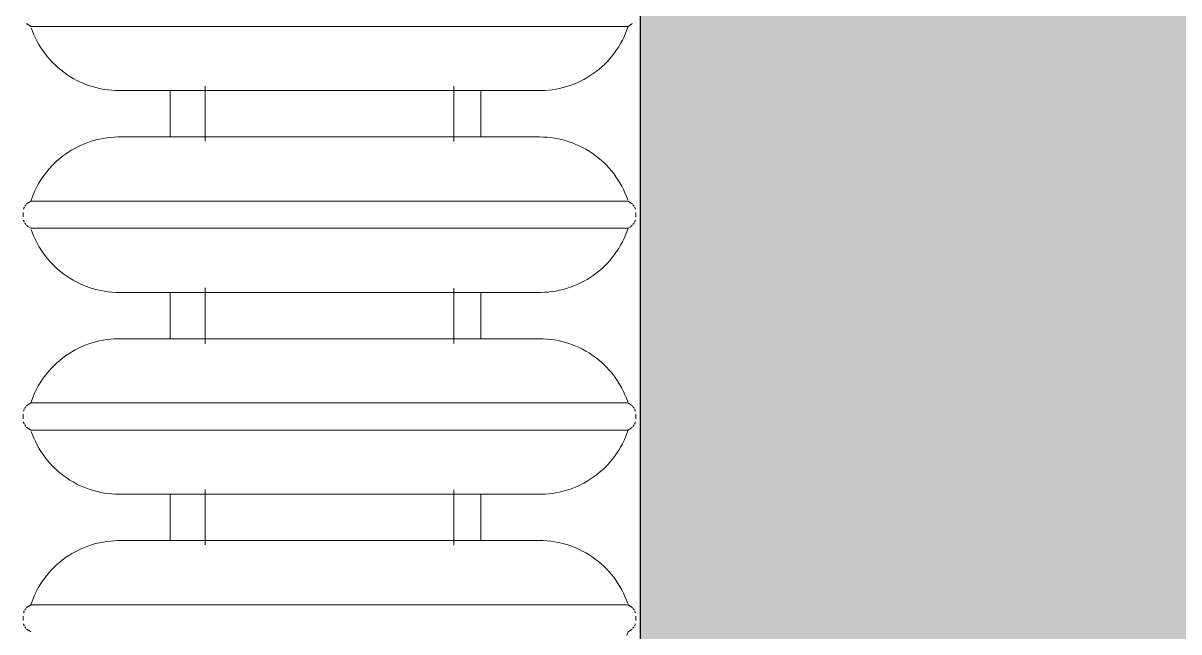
# Model space of a CAD drawing. Header units: inches. Extents: x -1176 to 1551, y -3558 to 978.
# Drawn here: x 454.34 to 472.95, y 618.21 to 628.02 of the extents above; entities that cross this region are included whole.
import ezdxf

# ---------------------------------------------------------------- set-up
doc = ezdxf.new("R2010")
doc.units = ezdxf.units.IN
doc.header["$MEASUREMENT"] = 0
doc.linetypes.add('Demolished', pattern=[0.1875, 0.125, -0.0625])
for name, color, linetype, lineweight in [('A-GENM', 13, 'Demolished', 9), ('A-WALL', 113, 'Continuous', 18), ('A-WALL-PATT', 111, 'Continuous', 18)]:
    doc.layers.add(name, color=color, linetype=linetype, lineweight=lineweight)

# ---------------------------------------------------------------- blocks, each defined once
blk = doc.blocks.new('Cast_Iron_Radiator_8182 - Cast_Iron_Radiator_8182-V65-1st Floor Demo')
at = {"layer": 'A-GENM', "linetype": 'Continuous'}
for p, q in [((3.807, 4.848), (3.782, 4.809)), ((4, 4.933), (3.963, 4.933)), ((4.037, 4.933), (4, 4.933)), ((4.218, 4.809), (4.193, 4.848)), ((7.057, 4.848), (7.032, 4.809)), ((7.25, 4.933), (7.213, 4.933)), ((7.287, 4.933), (7.25, 4.933)), ((7.468, 4.809), (7.443, 4.848)), ((10.307, 4.848), (10.282, 4.809)), ((10.5, 4.933), (10.463, 4.933)), ((10.537, 4.933), (10.5, 4.933)), ((10.718, 4.809), (10.693, 4.848)), ((13.557, 4.848), (13.532, 4.809)), ((4.218, 1), (4.218, 4.809)), ((7.032, 1), (7.032, 4.809)), ((7.468, 1), (7.468, 4.809)), ((10.282, 1), (10.282, 4.809)), ((10.718, 1), (10.718, 4.809)), ((13.532, 1), (13.532, 4.809)), ((6.003, 2.562), (5.247, 2.562)), ((9.253, 2.562), (8.497, 2.562)), ((12.503, 2.562), (11.747, 2.562)), ((6.072, 2), (5.182, 2)), ((9.322, 2), (8.423, 2)), ((12.572, 2), (11.682, 2)), ((4.218, -1), (4.218, 1)), ((5.252, -1), (5.252, 1)), ((5.998, 1), (5.998, -1)), ((7.032, -1), (7.032, 1)), ((7.468, -1), (7.468, 1)), ((8.502, -1), (8.502, 1)), ((9.248, 1), (9.248, -1)), ((10.282, -1), (10.282, 1)), ((10.718, -1), (10.718, 1)), ((11.752, -1), (11.752, 1)), ((12.498, 1), (12.498, -1)), ((13.532, -1), (13.532, 1)), ((4.218, -4.809), (4.218, -1)), ((7.032, -4.809), (7.032, -1)), ((7.468, -4.809), (7.468, -1)), ((10.282, -4.809), (10.282, -1)), ((10.718, -4.809), (10.718, -1)), ((13.532, -4.809), (13.532, -1)), ((5.178, -2), (6.068, -2)), ((8.428, -2), (9.318, -2)), ((11.678, -2), (12.568, -2)), ((5.249, -2.438), (6.004, -2.438)), ((8.499, -2.438), (9.254, -2.438)), ((11.749, -2.438), (12.504, -2.438)), ((3.782, -4.809), (3.807, -4.848)), ((4.193, -4.848), (4.218, -4.809)), ((7.032, -4.809), (7.057, -4.848)), ((7.443, -4.848), (7.468, -4.809)), ((10.282, -4.809), (10.307, -4.848)), ((10.693, -4.848), (10.718, -4.809)), ((13.532, -4.809), (13.557, -4.848)), ((3.963, -4.933), (4, -4.933)), ((4, -4.933), (4.037, -4.933)), ((7.213, -4.933), (7.25, -4.933)), ((7.25, -4.933), (7.287, -4.933)), ((10.463, -4.933), (10.5, -4.933)), ((10.5, -4.933), (10.537, -4.933))]:
    blk.add_line(p, q, dxfattribs=at)
at = {"layer": 'A-GENM', "linetype": 'Continuous', "flags": 128}
for points in [[(3.807, 4.848), (3.812, 4.854), (3.816, 4.86), (3.821, 4.866), (3.825, 4.872), (3.831, 4.877)], [(3.841, 4.887), (3.847, 4.892), (3.853, 4.896), (3.859, 4.901), (3.865, 4.905)], [(3.878, 4.912), (3.885, 4.915), (3.892, 4.918), (3.899, 4.921), (3.906, 4.924), (3.913, 4.926)], [(4.088, 4.925), (4.095, 4.923), (4.102, 4.921), (4.109, 4.918), (4.116, 4.915), (4.123, 4.912)], [(4.136, 4.904), (4.142, 4.9), (4.148, 4.896), (4.154, 4.891), (4.159, 4.887)], [(4.17, 4.876), (4.175, 4.871), (4.18, 4.865), (4.185, 4.859), (4.189, 4.854), (4.193, 4.848)], [(7.057, 4.848), (7.062, 4.854), (7.066, 4.86), (7.071, 4.866), (7.075, 4.872), (7.081, 4.877)], [(7.091, 4.887), (7.097, 4.892), (7.103, 4.896), (7.109, 4.901), (7.115, 4.905)], [(7.128, 4.912), (7.135, 4.915), (7.142, 4.918), (7.149, 4.921), (7.156, 4.924), (7.163, 4.926)], [(7.338, 4.925), (7.345, 4.923), (7.352, 4.921), (7.359, 4.918), (7.366, 4.915), (7.373, 4.912)], [(7.386, 4.904), (7.392, 4.9), (7.398, 4.896), (7.404, 4.891), (7.409, 4.887)], [(7.42, 4.876), (7.425, 4.871), (7.43, 4.865), (7.435, 4.859), (7.439, 4.854), (7.443, 4.848)], [(10.307, 4.848), (10.312, 4.854), (10.316, 4.86), (10.321, 4.866), (10.325, 4.872), (10.331, 4.877)], [(10.341, 4.887), (10.347, 4.892), (10.353, 4.896), (10.359, 4.901), (10.365, 4.905)], [(10.378, 4.912), (10.385, 4.915), (10.392, 4.918), (10.399, 4.921), (10.406, 4.924), (10.413, 4.926)], [(10.588, 4.925), (10.595, 4.923), (10.602, 4.921), (10.609, 4.918), (10.616, 4.915), (10.623, 4.912)], [(10.636, 4.904), (10.642, 4.9), (10.648, 4.896), (10.654, 4.891), (10.659, 4.887)], [(10.67, 4.876), (10.675, 4.871), (10.68, 4.865), (10.685, 4.859), (10.689, 4.854), (10.693, 4.848)], [(13.557, 4.848), (13.562, 4.854), (13.566, 4.86), (13.571, 4.866), (13.575, 4.872), (13.581, 4.877)], [(4.218, 4.809), (4.275, 4.789), (4.331, 4.767), (4.385, 4.743), (4.439, 4.716), (4.492, 4.688), (4.544, 4.657), (4.594, 4.624), (4.643, 4.59), (4.691, 4.553), (4.737, 4.515), (4.781, 4.474), (4.824, 4.432), (4.865, 4.389), (4.904, 4.343), (4.942, 4.296), (4.977, 4.248), (5.011, 4.198), (5.043, 4.147), (5.072, 4.095), (5.099, 4.042), (5.125, 3.987), (5.148, 3.932), (5.169, 3.876), (5.187, 3.819), (5.203, 3.761), (5.217, 3.703), (5.229, 3.644), (5.238, 3.585), (5.245, 3.525), (5.25, 3.465), (5.252, 3.405), (5.252, 3.383)], [(5.998, 3.383), (5.999, 3.443), (6.003, 3.503), (6.009, 3.563), (6.017, 3.622), (6.028, 3.681), (6.041, 3.74), (6.057, 3.798), (6.074, 3.855), (6.094, 3.911), (6.117, 3.967), (6.141, 4.022), (6.168, 4.076), (6.196, 4.128), (6.227, 4.18), (6.26, 4.23), (6.295, 4.279), (6.332, 4.326), (6.37, 4.372), (6.411, 4.416), (6.453, 4.459), (6.497, 4.5), (6.542, 4.539), (6.589, 4.576), (6.638, 4.612), (6.688, 4.645), (6.739, 4.677), (6.791, 4.706), (6.845, 4.733), (6.899, 4.758), (6.955, 4.781), (7.011, 4.802)], [(7.468, 4.809), (7.525, 4.789), (7.581, 4.767), (7.635, 4.743), (7.689, 4.716), (7.742, 4.688), (7.794, 4.657), (7.844, 4.624), (7.893, 4.59), (7.941, 4.553), (7.987, 4.515), (8.031, 4.474), (8.074, 4.432), (8.115, 4.389), (8.154, 4.343), (8.192, 4.296), (8.227, 4.248), (8.261, 4.198), (8.293, 4.147), (8.322, 4.095), (8.349, 4.042), (8.375, 3.987), (8.398, 3.932), (8.419, 3.876), (8.437, 3.819), (8.453, 3.761), (8.467, 3.703), (8.479, 3.644), (8.488, 3.585), (8.495, 3.525), (8.5, 3.465), (8.502, 3.405), (8.502, 3.383)], [(9.248, 3.383), (9.249, 3.443), (9.253, 3.503), (9.259, 3.563), (9.267, 3.622), (9.278, 3.681), (9.291, 3.74), (9.307, 3.798), (9.324, 3.855), (9.344, 3.911), (9.367, 3.967), (9.391, 4.022), (9.418, 4.076), (9.446, 4.128), (9.477, 4.18), (9.51, 4.23), (9.545, 4.279), (9.582, 4.326), (9.62, 4.372), (9.661, 4.416), (9.703, 4.459), (9.747, 4.5), (9.792, 4.539), (9.839, 4.576), (9.888, 4.612), (9.938, 4.645), (9.989, 4.677), (10.041, 4.706), (10.095, 4.733), (10.149, 4.758), (10.205, 4.781), (10.261, 4.802)], [(10.718, 4.809), (10.775, 4.789), (10.831, 4.767), (10.885, 4.743), (10.939, 4.716), (10.992, 4.688), (11.044, 4.657), (11.094, 4.624), (11.143, 4.59), (11.191, 4.553), (11.237, 4.515), (11.281, 4.474), (11.324, 4.432), (11.365, 4.389), (11.404, 4.343), (11.442, 4.296), (11.477, 4.248), (11.511, 4.198), (11.543, 4.147), (11.572, 4.095), (11.599, 4.042), (11.625, 3.987), (11.648, 3.932), (11.669, 3.876), (11.687, 3.819), (11.703, 3.761), (11.717, 3.703), (11.729, 3.644), (11.738, 3.585), (11.745, 3.525), (11.75, 3.465), (11.752, 3.405), (11.752, 3.383)], [(12.498, 3.383), (12.499, 3.443), (12.503, 3.503), (12.509, 3.563), (12.517, 3.622), (12.528, 3.681), (12.541, 3.74), (12.557, 3.798), (12.574, 3.855), (12.594, 3.911), (12.617, 3.967), (12.641, 4.022), (12.668, 4.076), (12.696, 4.128), (12.727, 4.18), (12.76, 4.23), (12.795, 4.279), (12.832, 4.326), (12.87, 4.372), (12.911, 4.416), (12.953, 4.459), (12.997, 4.5), (13.042, 4.539), (13.089, 4.576), (13.138, 4.612), (13.188, 4.645), (13.239, 4.677), (13.291, 4.706), (13.345, 4.733), (13.399, 4.758), (13.455, 4.781), (13.511, 4.802)], [(5.252, 1), (5.252, 1.095), (5.252, 1.19), (5.252, 1.285), (5.252, 1.38), (5.252, 1.473), (5.252, 1.566), (5.252, 1.659), (5.252, 1.75), (5.252, 1.839), (5.252, 1.928), (5.252, 2.015), (5.252, 2.1), (5.252, 2.184), (5.252, 2.266), (5.252, 2.346), (5.252, 2.423), (5.252, 2.498), (5.252, 2.571), (5.252, 2.642), (5.252, 2.71), (5.252, 2.775), (5.252, 2.837), (5.252, 2.896), (5.252, 2.952), (5.252, 3.005), (5.252, 3.055), (5.252, 3.102), (5.252, 3.145), (5.252, 3.185), (5.252, 3.221), (5.252, 3.254), (5.252, 3.283), (5.252, 3.309), (5.252, 3.33), (5.252, 3.348), (5.252, 3.363), (5.252, 3.373), (5.252, 3.38), (5.252, 3.383), (5.252, 3.383)], [(5.252, 3.383), (5.252, 3.381), (5.252, 3.375), (5.252, 3.366), (5.252, 3.353), (5.252, 3.336), (5.252, 3.315), (5.252, 3.29), (5.252, 3.262), (5.252, 3.23), (5.252, 3.195), (5.252, 3.156), (5.252, 3.114), (5.252, 3.068), (5.252, 3.019), (5.252, 2.967), (5.252, 2.911), (5.252, 2.853), (5.252, 2.792), (5.252, 2.727), (5.252, 2.66), (5.252, 2.591), (5.252, 2.562)], [(5.998, 3.383), (5.998, 3.381), (5.998, 3.375), (5.998, 3.366), (5.998, 3.353), (5.998, 3.336), (5.998, 3.315), (5.998, 3.29), (5.998, 3.262), (5.998, 3.23), (5.998, 3.195), (5.998, 3.156), (5.998, 3.114), (5.998, 3.068), (5.998, 3.019), (5.998, 2.967), (5.998, 2.911), (5.998, 2.853), (5.998, 2.792), (5.998, 2.727), (5.998, 2.66), (5.998, 2.591), (5.998, 2.518), (5.998, 2.444), (5.998, 2.367), (5.998, 2.288), (5.998, 2.206), (5.998, 2.123), (5.998, 2.038), (5.998, 1.952), (5.998, 1.864), (5.998, 1.774), (5.998, 1.683), (5.998, 1.591), (5.998, 1.499), (5.998, 1.405), (5.998, 1.311), (5.998, 1.216), (5.998, 1.121), (5.998, 1.026), (5.998, 1)], [(5.998, 2.571), (5.998, 2.642), (5.998, 2.71), (5.998, 2.775), (5.998, 2.837), (5.998, 2.896), (5.998, 2.952), (5.998, 3.005), (5.998, 3.055), (5.998, 3.102), (5.998, 3.145), (5.998, 3.185), (5.998, 3.221), (5.998, 3.254), (5.998, 3.283), (5.998, 3.309), (5.998, 3.33), (5.998, 3.348), (5.998, 3.363), (5.998, 3.373), (5.998, 3.38), (5.998, 3.383), (5.998, 3.383)], [(8.502, 1), (8.502, 1.095), (8.502, 1.19), (8.502, 1.285), (8.502, 1.38), (8.502, 1.473), (8.502, 1.566), (8.502, 1.659), (8.502, 1.75), (8.502, 1.839), (8.502, 1.928), (8.502, 2.015), (8.502, 2.1), (8.502, 2.184), (8.502, 2.266), (8.502, 2.346), (8.502, 2.423), (8.502, 2.498), (8.502, 2.571), (8.502, 2.642), (8.502, 2.71), (8.502, 2.775), (8.502, 2.837), (8.502, 2.896), (8.502, 2.952), (8.502, 3.005), (8.502, 3.055), (8.502, 3.102), (8.502, 3.145), (8.502, 3.185), (8.502, 3.221), (8.502, 3.254), (8.502, 3.283), (8.502, 3.309), (8.502, 3.33), (8.502, 3.348), (8.502, 3.363), (8.502, 3.373), (8.502, 3.38), (8.502, 3.383), (8.502, 3.383)], [(8.502, 3.383), (8.502, 3.381), (8.502, 3.375), (8.502, 3.366), (8.502, 3.353), (8.502, 3.336), (8.502, 3.315), (8.502, 3.29), (8.502, 3.262), (8.502, 3.23), (8.502, 3.195), (8.502, 3.156), (8.502, 3.114), (8.502, 3.068), (8.502, 3.019), (8.502, 2.967), (8.502, 2.911), (8.502, 2.853), (8.502, 2.792), (8.502, 2.727), (8.502, 2.66), (8.502, 2.591), (8.502, 2.562)], [(9.248, 3.383), (9.248, 3.381), (9.248, 3.375), (9.248, 3.366), (9.248, 3.353), (9.248, 3.336), (9.248, 3.315), (9.248, 3.29), (9.248, 3.262), (9.248, 3.23), (9.248, 3.195), (9.248, 3.156), (9.248, 3.114), (9.248, 3.068), (9.248, 3.019), (9.248, 2.967), (9.248, 2.911), (9.248, 2.853), (9.248, 2.792), (9.248, 2.727), (9.248, 2.66), (9.248, 2.591), (9.248, 2.518), (9.248, 2.444), (9.248, 2.367), (9.248, 2.288), (9.248, 2.206), (9.248, 2.123), (9.248, 2.038), (9.248, 1.952), (9.248, 1.864), (9.248, 1.774), (9.248, 1.683), (9.248, 1.591), (9.248, 1.499), (9.248, 1.405), (9.248, 1.311), (9.248, 1.216), (9.248, 1.121), (9.248, 1.026), (9.248, 1)], [(9.248, 2.571), (9.248, 2.642), (9.248, 2.71), (9.248, 2.775), (9.248, 2.837), (9.248, 2.896), (9.248, 2.952), (9.248, 3.005), (9.248, 3.055), (9.248, 3.102), (9.248, 3.145), (9.248, 3.185), (9.248, 3.221), (9.248, 3.254), (9.248, 3.283), (9.248, 3.309), (9.248, 3.33), (9.248, 3.348), (9.248, 3.363), (9.248, 3.373), (9.248, 3.38), (9.248, 3.383), (9.248, 3.383)], [(11.752, 1), (11.752, 1.095), (11.752, 1.19), (11.752, 1.285), (11.752, 1.38), (11.752, 1.473), (11.752, 1.566), (11.752, 1.659), (11.752, 1.75), (11.752, 1.839), (11.752, 1.928), (11.752, 2.015), (11.752, 2.1), (11.752, 2.184), (11.752, 2.266), (11.752, 2.346), (11.752, 2.423), (11.752, 2.498), (11.752, 2.571), (11.752, 2.642), (11.752, 2.71), (11.752, 2.775), (11.752, 2.837), (11.752, 2.896), (11.752, 2.952), (11.752, 3.005), (11.752, 3.055), (11.752, 3.102), (11.752, 3.145), (11.752, 3.185), (11.752, 3.221), (11.752, 3.254), (11.752, 3.283), (11.752, 3.309), (11.752, 3.33), (11.752, 3.348), (11.752, 3.363), (11.752, 3.373), (11.752, 3.38), (11.752, 3.383), (11.752, 3.383)], [(11.752, 3.383), (11.752, 3.381), (11.752, 3.375), (11.752, 3.366), (11.752, 3.353), (11.752, 3.336), (11.752, 3.315), (11.752, 3.29), (11.752, 3.262), (11.752, 3.23), (11.752, 3.195), (11.752, 3.156), (11.752, 3.114), (11.752, 3.068), (11.752, 3.019), (11.752, 2.967), (11.752, 2.911), (11.752, 2.853), (11.752, 2.792), (11.752, 2.727), (11.752, 2.66), (11.752, 2.591), (11.752, 2.562)], [(12.498, 3.383), (12.498, 3.381), (12.498, 3.375), (12.498, 3.366), (12.498, 3.353), (12.498, 3.336), (12.498, 3.315), (12.498, 3.29), (12.498, 3.262), (12.498, 3.23), (12.498, 3.195), (12.498, 3.156), (12.498, 3.114), (12.498, 3.068), (12.498, 3.019), (12.498, 2.967), (12.498, 2.911), (12.498, 2.853), (12.498, 2.792), (12.498, 2.727), (12.498, 2.66), (12.498, 2.591), (12.498, 2.518), (12.498, 2.444), (12.498, 2.367), (12.498, 2.288), (12.498, 2.206), (12.498, 2.123), (12.498, 2.038), (12.498, 1.952), (12.498, 1.864), (12.498, 1.774), (12.498, 1.683), (12.498, 1.591), (12.498, 1.499), (12.498, 1.405), (12.498, 1.311), (12.498, 1.216), (12.498, 1.121), (12.498, 1.026), (12.498, 1)], [(12.498, 2.571), (12.498, 2.642), (12.498, 2.71), (12.498, 2.775), (12.498, 2.837), (12.498, 2.896), (12.498, 2.952), (12.498, 3.005), (12.498, 3.055), (12.498, 3.102), (12.498, 3.145), (12.498, 3.185), (12.498, 3.221), (12.498, 3.254), (12.498, 3.283), (12.498, 3.309), (12.498, 3.33), (12.498, 3.348), (12.498, 3.363), (12.498, 3.373), (12.498, 3.38), (12.498, 3.383), (12.498, 3.383)], [(5.252, -3.383), (5.252, -3.381), (5.252, -3.375), (5.252, -3.366), (5.252, -3.353), (5.252, -3.336), (5.252, -3.315), (5.252, -3.29), (5.252, -3.262), (5.252, -3.23), (5.252, -3.195), (5.252, -3.156), (5.252, -3.114), (5.252, -3.068), (5.252, -3.019), (5.252, -2.967), (5.252, -2.911), (5.252, -2.853), (5.252, -2.792), (5.252, -2.727), (5.252, -2.66), (5.252, -2.591), (5.252, -2.518), (5.252, -2.444), (5.252, -2.367), (5.252, -2.288), (5.252, -2.206), (5.252, -2.123), (5.252, -2.038), (5.252, -1.952), (5.252, -1.864), (5.252, -1.774), (5.252, -1.683), (5.252, -1.591), (5.252, -1.499), (5.252, -1.405), (5.252, -1.311), (5.252, -1.216), (5.252, -1.121), (5.252, -1.026), (5.252, -1)], [(5.998, -1), (5.998, -1.095), (5.998, -1.19), (5.998, -1.285), (5.998, -1.38), (5.998, -1.473), (5.998, -1.566), (5.998, -1.659), (5.998, -1.75), (5.998, -1.839), (5.998, -1.928), (5.998, -2.015), (5.998, -2.1), (5.998, -2.184), (5.998, -2.266), (5.998, -2.346), (5.998, -2.423), (5.998, -2.498), (5.998, -2.571), (5.998, -2.642), (5.998, -2.71), (5.998, -2.775), (5.998, -2.837), (5.998, -2.896), (5.998, -2.952), (5.998, -3.005), (5.998, -3.055), (5.998, -3.102), (5.998, -3.145), (5.998, -3.185), (5.998, -3.221), (5.998, -3.254), (5.998, -3.283), (5.998, -3.309), (5.998, -3.33), (5.998, -3.348), (5.998, -3.363), (5.998, -3.373), (5.998, -3.38), (5.998, -3.383), (5.998, -3.383)], [(8.502, -3.383), (8.502, -3.381), (8.502, -3.375), (8.502, -3.366), (8.502, -3.353), (8.502, -3.336), (8.502, -3.315), (8.502, -3.29), (8.502, -3.262), (8.502, -3.23), (8.502, -3.195), (8.502, -3.156), (8.502, -3.114), (8.502, -3.068), (8.502, -3.019), (8.502, -2.967), (8.502, -2.911), (8.502, -2.853), (8.502, -2.792), (8.502, -2.727), (8.502, -2.66), (8.502, -2.591), (8.502, -2.518), (8.502, -2.444), (8.502, -2.367), (8.502, -2.288), (8.502, -2.206), (8.502, -2.123), (8.502, -2.038), (8.502, -1.952), (8.502, -1.864), (8.502, -1.774), (8.502, -1.683), (8.502, -1.591), (8.502, -1.499), (8.502, -1.405), (8.502, -1.311), (8.502, -1.216), (8.502, -1.121), (8.502, -1.026), (8.502, -1)], [(9.248, -1), (9.248, -1.095), (9.248, -1.19), (9.248, -1.285), (9.248, -1.38), (9.248, -1.473), (9.248, -1.566), (9.248, -1.659), (9.248, -1.75), (9.248, -1.839), (9.248, -1.928), (9.248, -2.015), (9.248, -2.1), (9.248, -2.184), (9.248, -2.266), (9.248, -2.346), (9.248, -2.423), (9.248, -2.498), (9.248, -2.571), (9.248, -2.642), (9.248, -2.71), (9.248, -2.775), (9.248, -2.837), (9.248, -2.896), (9.248, -2.952), (9.248, -3.005), (9.248, -3.055), (9.248, -3.102), (9.248, -3.145), (9.248, -3.185), (9.248, -3.221), (9.248, -3.254), (9.248, -3.283), (9.248, -3.309), (9.248, -3.33), (9.248, -3.348), (9.248, -3.363), (9.248, -3.373), (9.248, -3.38), (9.248, -3.383), (9.248, -3.383)], [(11.752, -3.383), (11.752, -3.381), (11.752, -3.375), (11.752, -3.366), (11.752, -3.353), (11.752, -3.336), (11.752, -3.315), (11.752, -3.29), (11.752, -3.262), (11.752, -3.23), (11.752, -3.195), (11.752, -3.156), (11.752, -3.114), (11.752, -3.068), (11.752, -3.019), (11.752, -2.967), (11.752, -2.911), (11.752, -2.853), (11.752, -2.792), (11.752, -2.727), (11.752, -2.66), (11.752, -2.591), (11.752, -2.518), (11.752, -2.444), (11.752, -2.367), (11.752, -2.288), (11.752, -2.206), (11.752, -2.123), (11.752, -2.038), (11.752, -1.952), (11.752, -1.864), (11.752, -1.774), (11.752, -1.683), (11.752, -1.591), (11.752, -1.499), (11.752, -1.405), (11.752, -1.311), (11.752, -1.216), (11.752, -1.121), (11.752, -1.026), (11.752, -1)], [(12.498, -1), (12.498, -1.095), (12.498, -1.19), (12.498, -1.285), (12.498, -1.38), (12.498, -1.473), (12.498, -1.566), (12.498, -1.659), (12.498, -1.75), (12.498, -1.839), (12.498, -1.928), (12.498, -2.015), (12.498, -2.1), (12.498, -2.184), (12.498, -2.266), (12.498, -2.346), (12.498, -2.423), (12.498, -2.498), (12.498, -2.571), (12.498, -2.642), (12.498, -2.71), (12.498, -2.775), (12.498, -2.837), (12.498, -2.896), (12.498, -2.952), (12.498, -3.005), (12.498, -3.055), (12.498, -3.102), (12.498, -3.145), (12.498, -3.185), (12.498, -3.221), (12.498, -3.254), (12.498, -3.283), (12.498, -3.309), (12.498, -3.33), (12.498, -3.348), (12.498, -3.363), (12.498, -3.373), (12.498, -3.38), (12.498, -3.383), (12.498, -3.383)], [(5.252, -2.438), (5.252, -2.498), (5.252, -2.571), (5.252, -2.642), (5.252, -2.71), (5.252, -2.775), (5.252, -2.837), (5.252, -2.896), (5.252, -2.952), (5.252, -3.005), (5.252, -3.055), (5.252, -3.102), (5.252, -3.145), (5.252, -3.185), (5.252, -3.221), (5.252, -3.254), (5.252, -3.283), (5.252, -3.309), (5.252, -3.33), (5.252, -3.348), (5.252, -3.363), (5.252, -3.373), (5.252, -3.38), (5.252, -3.383), (5.252, -3.383)], [(5.998, -3.383), (5.998, -3.381), (5.998, -3.375), (5.998, -3.366), (5.998, -3.353), (5.998, -3.336), (5.998, -3.315), (5.998, -3.29), (5.998, -3.262), (5.998, -3.23), (5.998, -3.195), (5.998, -3.156), (5.998, -3.114), (5.998, -3.068), (5.998, -3.019), (5.998, -2.967), (5.998, -2.911), (5.998, -2.853), (5.998, -2.792), (5.998, -2.727), (5.998, -2.66), (5.998, -2.591), (5.998, -2.518), (5.998, -2.444)], [(8.502, -2.438), (8.502, -2.498), (8.502, -2.571), (8.502, -2.642), (8.502, -2.71), (8.502, -2.775), (8.502, -2.837), (8.502, -2.896), (8.502, -2.952), (8.502, -3.005), (8.502, -3.055), (8.502, -3.102), (8.502, -3.145), (8.502, -3.185), (8.502, -3.221), (8.502, -3.254), (8.502, -3.283), (8.502, -3.309), (8.502, -3.33), (8.502, -3.348), (8.502, -3.363), (8.502, -3.373), (8.502, -3.38), (8.502, -3.383), (8.502, -3.383)], [(9.248, -3.383), (9.248, -3.381), (9.248, -3.375), (9.248, -3.366), (9.248, -3.353), (9.248, -3.336), (9.248, -3.315), (9.248, -3.29), (9.248, -3.262), (9.248, -3.23), (9.248, -3.195), (9.248, -3.156), (9.248, -3.114), (9.248, -3.068), (9.248, -3.019), (9.248, -2.967), (9.248, -2.911), (9.248, -2.853), (9.248, -2.792), (9.248, -2.727), (9.248, -2.66), (9.248, -2.591), (9.248, -2.518), (9.248, -2.444)], [(11.752, -2.438), (11.752, -2.498), (11.752, -2.571), (11.752, -2.642), (11.752, -2.71), (11.752, -2.775), (11.752, -2.837), (11.752, -2.896), (11.752, -2.952), (11.752, -3.005), (11.752, -3.055), (11.752, -3.102), (11.752, -3.145), (11.752, -3.185), (11.752, -3.221), (11.752, -3.254), (11.752, -3.283), (11.752, -3.309), (11.752, -3.33), (11.752, -3.348), (11.752, -3.363), (11.752, -3.373), (11.752, -3.38), (11.752, -3.383), (11.752, -3.383)], [(12.498, -3.383), (12.498, -3.381), (12.498, -3.375), (12.498, -3.366), (12.498, -3.353), (12.498, -3.336), (12.498, -3.315), (12.498, -3.29), (12.498, -3.262), (12.498, -3.23), (12.498, -3.195), (12.498, -3.156), (12.498, -3.114), (12.498, -3.068), (12.498, -3.019), (12.498, -2.967), (12.498, -2.911), (12.498, -2.853), (12.498, -2.792), (12.498, -2.727), (12.498, -2.66), (12.498, -2.591), (12.498, -2.518), (12.498, -2.444)], [(5.252, -3.383), (5.251, -3.443), (5.247, -3.503), (5.241, -3.563), (5.233, -3.622), (5.222, -3.681), (5.209, -3.74), (5.193, -3.798), (5.176, -3.855), (5.156, -3.911), (5.133, -3.967), (5.109, -4.022), (5.082, -4.076), (5.054, -4.128), (5.023, -4.18), (4.99, -4.23), (4.955, -4.279), (4.918, -4.326), (4.88, -4.372), (4.839, -4.416), (4.797, -4.459), (4.753, -4.5), (4.708, -4.539), (4.661, -4.576), (4.612, -4.612), (4.562, -4.645), (4.511, -4.677), (4.459, -4.706), (4.405, -4.733), (4.351, -4.758), (4.295, -4.781), (4.239, -4.802)], [(6.005, -3.525), (6, -3.465), (5.998, -3.405), (5.998, -3.383)], [(8.502, -3.383), (8.501, -3.443), (8.497, -3.503), (8.491, -3.563), (8.483, -3.622), (8.472, -3.681), (8.459, -3.74), (8.443, -3.798), (8.426, -3.855), (8.406, -3.911), (8.383, -3.967), (8.359, -4.022), (8.332, -4.076), (8.304, -4.128), (8.273, -4.18), (8.24, -4.23), (8.205, -4.279), (8.168, -4.326), (8.13, -4.372), (8.089, -4.416), (8.047, -4.459), (8.003, -4.5), (7.958, -4.539), (7.911, -4.576), (7.862, -4.612), (7.812, -4.645), (7.761, -4.677), (7.709, -4.706), (7.655, -4.733), (7.601, -4.758), (7.545, -4.781), (7.489, -4.802)], [(9.255, -3.525), (9.25, -3.465), (9.248, -3.405), (9.248, -3.383)], [(11.752, -3.383), (11.751, -3.443), (11.747, -3.503), (11.741, -3.563), (11.733, -3.622), (11.722, -3.681), (11.709, -3.74), (11.693, -3.798), (11.676, -3.855), (11.656, -3.911), (11.633, -3.967), (11.609, -4.022), (11.582, -4.076), (11.554, -4.128), (11.523, -4.18), (11.49, -4.23), (11.455, -4.279), (11.418, -4.326), (11.38, -4.372), (11.339, -4.416), (11.297, -4.459), (11.253, -4.5), (11.208, -4.539), (11.161, -4.576), (11.112, -4.612), (11.062, -4.645), (11.011, -4.677), (10.959, -4.706), (10.905, -4.733), (10.851, -4.758), (10.795, -4.781), (10.739, -4.802)], [(12.505, -3.525), (12.5, -3.465), (12.498, -3.405), (12.498, -3.383)], [(3.782, -4.809), (3.725, -4.789)], [(7.032, -4.809), (6.975, -4.789), (6.919, -4.767), (6.865, -4.743), (6.811, -4.716), (6.758, -4.688), (6.706, -4.657), (6.656, -4.624), (6.607, -4.59), (6.559, -4.553), (6.513, -4.515), (6.469, -4.474), (6.426, -4.432), (6.385, -4.389), (6.346, -4.343), (6.308, -4.296), (6.273, -4.248), (6.239, -4.198), (6.207, -4.147), (6.178, -4.095), (6.151, -4.042), (6.125, -3.987), (6.102, -3.932), (6.081, -3.876), (6.063, -3.819), (6.047, -3.761), (6.033, -3.703), (6.021, -3.644), (6.012, -3.585), (6.006, -3.537)], [(10.282, -4.809), (10.225, -4.789), (10.169, -4.767), (10.115, -4.743), (10.061, -4.716), (10.008, -4.688), (9.956, -4.657), (9.906, -4.624), (9.857, -4.59), (9.809, -4.553), (9.763, -4.515), (9.719, -4.474), (9.676, -4.432), (9.635, -4.389), (9.596, -4.343), (9.558, -4.296), (9.523, -4.248), (9.489, -4.198), (9.457, -4.147), (9.428, -4.095), (9.401, -4.042), (9.375, -3.987), (9.352, -3.932), (9.331, -3.876), (9.313, -3.819), (9.297, -3.761), (9.283, -3.703), (9.271, -3.644), (9.262, -3.585), (9.256, -3.537)], [(13.532, -4.809), (13.475, -4.789), (13.419, -4.767), (13.365, -4.743), (13.311, -4.716), (13.258, -4.688), (13.206, -4.657), (13.156, -4.624), (13.107, -4.59), (13.059, -4.553), (13.013, -4.515), (12.969, -4.474), (12.926, -4.432), (12.885, -4.389), (12.846, -4.343), (12.808, -4.296), (12.773, -4.248), (12.739, -4.198), (12.707, -4.147), (12.678, -4.095), (12.651, -4.042), (12.625, -3.987), (12.602, -3.932), (12.581, -3.876), (12.563, -3.819), (12.547, -3.761), (12.533, -3.703), (12.521, -3.644), (12.512, -3.585), (12.506, -3.537)], [(3.83, -4.876), (3.825, -4.871), (3.82, -4.865), (3.815, -4.859), (3.811, -4.854), (3.807, -4.848)], [(3.864, -4.904), (3.858, -4.9), (3.852, -4.896), (3.846, -4.891), (3.841, -4.887)], [(3.912, -4.925), (3.905, -4.923), (3.898, -4.921), (3.891, -4.918), (3.884, -4.915), (3.877, -4.912)], [(4.122, -4.912), (4.115, -4.915), (4.108, -4.918), (4.101, -4.921), (4.094, -4.924), (4.087, -4.926)], [(4.159, -4.887), (4.153, -4.892), (4.147, -4.896), (4.141, -4.901), (4.135, -4.905)], [(4.193, -4.848), (4.188, -4.854), (4.184, -4.86), (4.179, -4.866), (4.175, -4.872), (4.169, -4.877)], [(7.08, -4.876), (7.075, -4.871), (7.07, -4.865), (7.065, -4.859), (7.061, -4.854), (7.057, -4.848)], [(7.114, -4.904), (7.108, -4.9), (7.102, -4.896), (7.096, -4.891), (7.091, -4.887)], [(7.162, -4.925), (7.155, -4.923), (7.148, -4.921), (7.141, -4.918), (7.134, -4.915), (7.127, -4.912)], [(7.372, -4.912), (7.365, -4.915), (7.358, -4.918), (7.351, -4.921), (7.344, -4.924), (7.337, -4.926)], [(7.409, -4.887), (7.403, -4.892), (7.397, -4.896), (7.391, -4.901), (7.385, -4.905)], [(7.443, -4.848), (7.438, -4.854), (7.434, -4.86), (7.429, -4.866), (7.425, -4.872), (7.419, -4.877)], [(10.33, -4.876), (10.325, -4.871), (10.32, -4.865), (10.315, -4.859), (10.311, -4.854), (10.307, -4.848)], [(10.364, -4.904), (10.358, -4.9), (10.352, -4.896), (10.346, -4.891), (10.341, -4.887)], [(10.412, -4.925), (10.405, -4.923), (10.398, -4.921), (10.391, -4.918), (10.384, -4.915), (10.377, -4.912)], [(10.622, -4.912), (10.615, -4.915), (10.608, -4.918), (10.601, -4.921), (10.594, -4.924), (10.587, -4.926)], [(10.659, -4.887), (10.653, -4.892), (10.647, -4.896), (10.641, -4.901), (10.635, -4.905)], [(10.693, -4.848), (10.688, -4.854), (10.684, -4.86), (10.679, -4.866), (10.675, -4.872), (10.669, -4.877)], [(13.58, -4.876), (13.575, -4.871), (13.57, -4.865), (13.565, -4.859), (13.561, -4.854), (13.557, -4.848)]]:
    blk.add_lwpolyline(points, dxfattribs=at)

msp = doc.modelspace()

# ---------------------------------------------------------------- hatches: boundary and pattern name
at = {"layer": 'A-WALL-PATT', "lineweight": 9}
h = msp.add_hatch(color=7, dxfattribs=at)
h.paths.add_polyline_path([(464.276, -1.167), (480.776, -1.167), (480.776, 123.893), (464.276, 123.893), (464.276, 22.833)], flags=0)
h.paths.add_polyline_path([(480.776, 163.893), (480.776, 167.201), (464.276, 167.201), (464.276, 163.893), (465.752, 163.893)], flags=0)
h.paths.add_polyline_path([(480.776, 303.201), (480.776, 394.759), (464.276, 394.759), (464.276, 303.201)], flags=0)
h.paths.add_polyline_path([(464.276, 430.759), (480.776, 430.759), (480.776, 498.759), (464.276, 498.759), (464.276, 443.823)], flags=0)
h.paths.add_polyline_path([(480.776, 534.759), (480.776, 814.521), (464.276, 814.521), (464.276, 534.759), (465.752, 534.759)], flags=0)

# ---------------------------------------------------------------- linework, layer by layer
at = {"layer": 'A-WALL', "color": 8, "lineweight": 30}
msp.add_line((464.276, 814.521), (464.276, 534.759), dxfattribs=at)

# ---------------------------------------------------------------- block references
at = {"layer": 'A-GENM', "linetype": 'Continuous', "rotation": 90.00000000000017}
msp.add_blockref('Cast_Iron_Radiator_8182 - Cast_Iron_Radiator_8182-V65-1st Floor Demo', (459.276, 614.431), dxfattribs=at)

doc.saveas('drawing.dxf')
